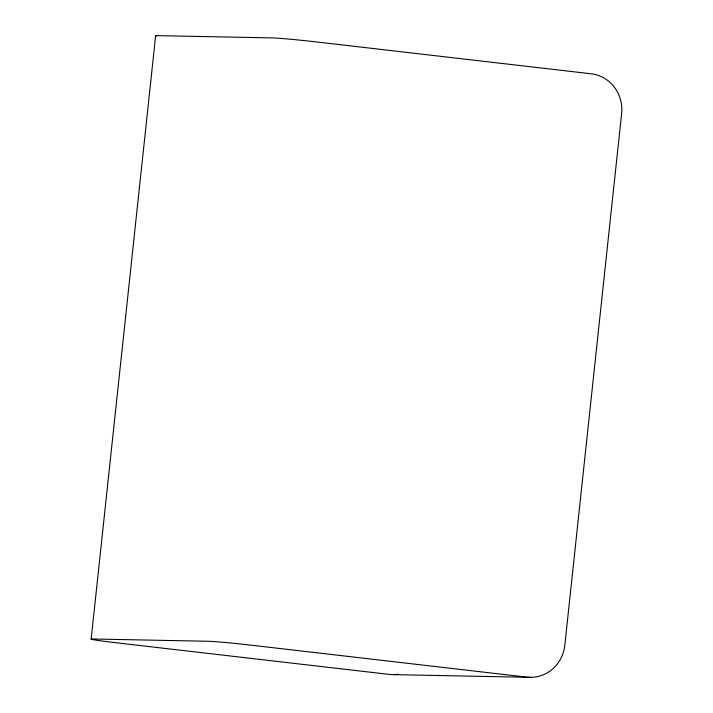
<?xml version="1.0" encoding="UTF-8"?>
<svg xmlns="http://www.w3.org/2000/svg" width="713" height="713" viewBox="0 0 713 713"><rect width="100%" height="100%" fill="white"/><g stroke="black" fill="none" stroke-linecap="round" stroke-linejoin="round"><path stroke-width="1.07" d="M91.166 639.062L155.648 35.73M393.852 674.641L531.301 677.35M398.335 674.231A36.131 34.384 -88.9 0 1 389.36 674.427L115.961 642.734A36.131 1.007 6.1 0 1 92.877 638.991L208.151 641.263A36.131 1.007 6.1 0 1 253.418 645.443L526.809 677.136A36.131 34.384 -88.9 0 0 564.821 645.194L621.62 113.679A36.131 34.384 -88.9 0 0 591.282 73.804L317.891 42.103A36.131 1.007 6.1 0 0 272.633 37.923L157.35 35.65A36.131 1.007 6.1 0 0 156.388 36.069"/></g></svg>
